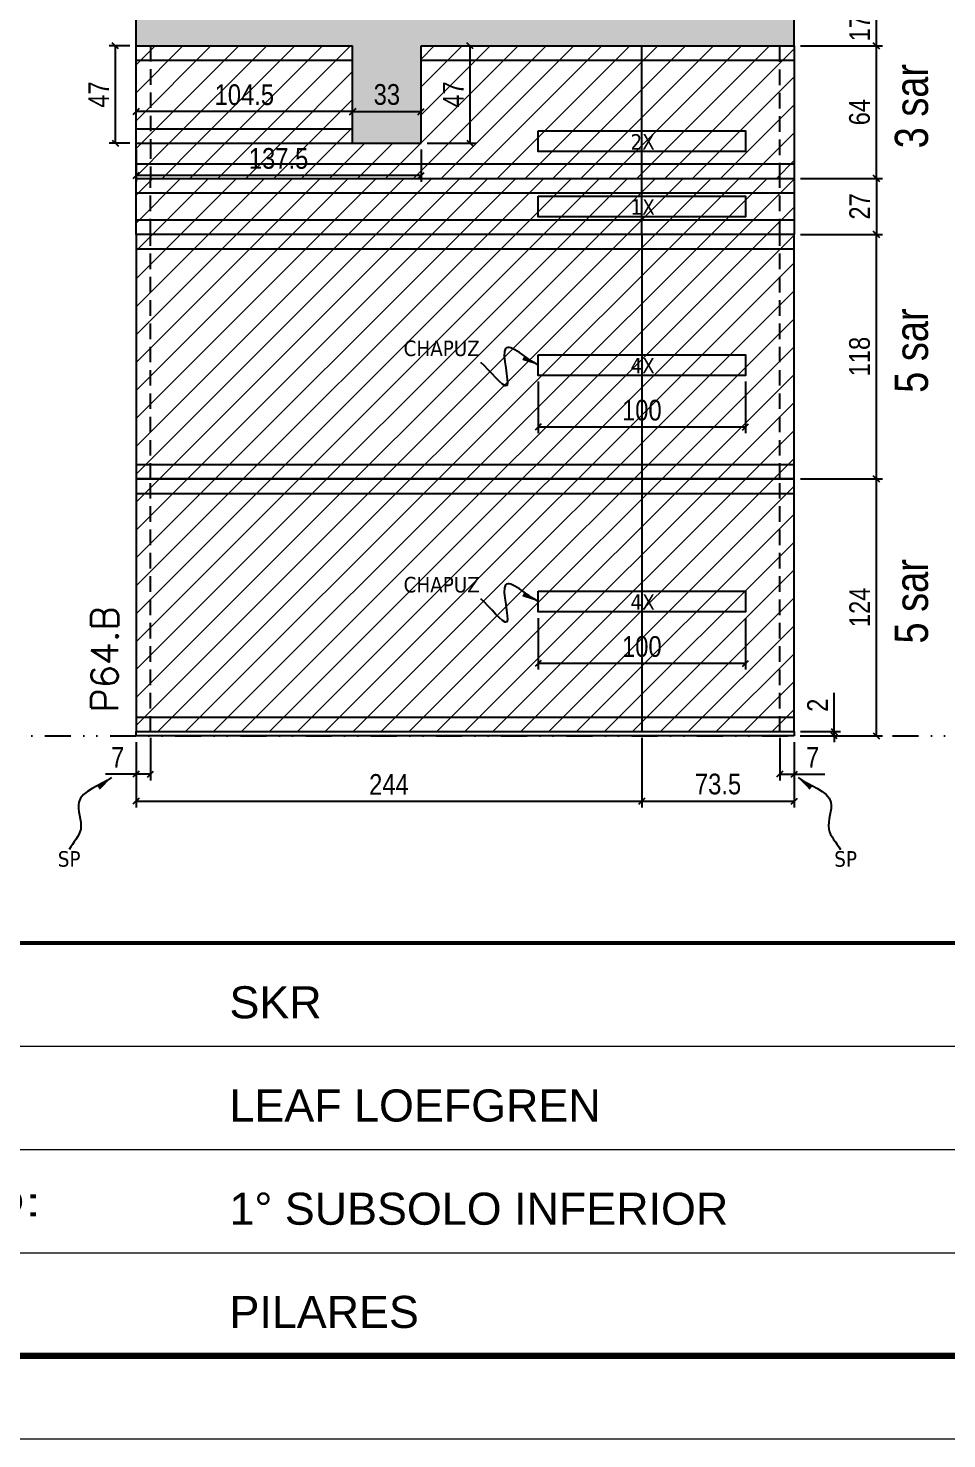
# Model space of a CAD drawing. Extents: x 14400 to 27878, y -21631 to 6985.
# Drawn here: x 16614 to 17057, y -957 to -276 of the extents above; entities that cross this region are included whole.
import ezdxf

# ---------------------------------------------------------------- set-up
doc = ezdxf.new("R2010")
doc.units = 0
for name, pattern in [('CONTINUO', [0]), ('DASHED', [0.75, 0.5, -0.25]), ('DIVIDE2', [0.625, 0.25, -0.125, 0, -0.125, 0, -0.125]), ('HIDDEN', [0.375, 0.25, -0.125])]:
    doc.linetypes.add(name, pattern=pattern)
for name, color, linetype in [('COTA', 241, 'Continuous'), ('NOMENCLATURA', 7, 'Continuous'), ('Nível', 160, 'Continuous'), ('Painéis', 200, 'Continuous'), ('Romaneio', 10, 'Continuous'), ('SARR_2.2x10', 60, 'Continuous'), ('SARR_2.2x7', 40, 'Continuous'), ('Sarrafo de Pressão', 42, 'HIDDEN'), ('texto', 7, 'Continuous')]:
    doc.layers.add(name, color=color, linetype=linetype)
for name, color, linetype, lineweight in [('Folhas', 255, 'Continuous', 9), ('Hachura', 251, 'Continuous', 9), ('SARRAFO DE PRESSAO', 251, 'DASHED', 9), ('Texto Seção', 7, 'Continuous', 15)]:
    doc.layers.add(name, color=color, linetype=linetype, lineweight=lineweight)
doc.styles.add('ARIAL', font='arial.ttf')
doc.styles.add('ARIAL_NARROW', font='ARIALN.TTF', dxfattribs={"height": 0.2})
doc.styles.add('COTA TECNICA', font='techl___.ttf', dxfattribs={"height": 10})
doc.styles.add('COTA TECNICA-50', font='techl___.ttf', dxfattribs={"height": 10})
doc.styles.add('REGUA-120', font='ROMANS.shx', dxfattribs={"height": 15})
doc.styles.get("Standard").update_dxf_attribs({"font": 'arial.ttf'})
doc.styles.add('Tecnologia', font='')
doc.styles.get('Tecnologia').set_extended_font_data('Forgotten Futurist')
doc.dimstyles.new('COTA PAINEL-50', dxfattribs={"dimtxt": 10, "dimasz": 3, "dimexe": 3, "dimexo": 3, "dimgap": 3, "dimtad": 1, "dimdec": 1, "dimzin": 12, "dimdsep": 46, "dimtxsty": 'COTA TECNICA-50', "dimblk1": 'OBLIQUE', "dimblk2": 'OBLIQUE', "dimsah": 1, "dimcen": 0.9, "dimclrd": 4, "dimclre": 4, "dimclrt": 240, "dimadec": 1, "dimazin": 3, "dimtfac": 1, "dimtdec": 1, "dimtmove": 0, "dimatfit": 3, "dimfxl": 1, "dimtolj": 1, "dimtzin": 12, "dimarcsym": 0})
doc.dimstyles.new('PAINEL', dxfattribs={"dimtxt": 10, "dimasz": 3, "dimexe": 3, "dimexo": 3, "dimgap": 3, "dimtad": 1, "dimdec": 1, "dimzin": 12, "dimdsep": 46, "dimtxsty": 'COTA TECNICA', "dimblk1": 'OBLIQUE', "dimblk2": 'OBLIQUE', "dimsah": 1, "dimcen": 0.9, "dimclrd": 4, "dimclre": 4, "dimclrt": 240, "dimadec": 1, "dimazin": 3, "dimtfac": 1, "dimtdec": 1, "dimtmove": 0, "dimatfit": 3, "dimfxl": 1, "dimtolj": 1, "dimtzin": 12, "dimarcsym": 0})
doc.dimstyles.get("Standard").update_dxf_attribs({"dimtxt": 0.18, "dimasz": 0.18, "dimexe": 0.18, "dimexo": 0.0625, "dimgap": 0.09, "dimtad": 0, "dimtih": 1, "dimtoh": 1, "dimdec": 4, "dimzin": 0, "dimdsep": 46, "dimtxsty": 'Standard', "dimcen": 0.09, "dimadec": 0, "dimazin": 0, "dimtfac": 1, "dimtdec": 4, "dimtofl": 0, "dimtmove": 0, "dimatfit": 3, "dimfxl": 1, "dimtolj": 1, "dimtzin": 0, "dimarcsym": 0})

# ---------------------------------------------------------------- blocks, each defined once
blk = doc.blocks.new('9999999999')
at = {"color": 30, "linetype": 'CONTINUO'}
for p, q in [((98564.56, 34379.64), (99583.98, 34379.64)), ((98564.56, 34329.83), (99487.98, 34329.83)), ((98564.56, 34280.02), (99487.98, 34280.02))]:
    blk.add_line(p, q, dxfattribs=at)
at = {"color": 30, "linetype": 'CONTINUO', "const_width": 2}
blk.add_lwpolyline([(99583.98, 34230.21), (99583.98, 34414.45, 0.414214), (99568.98, 34429.45), (98228.98, 34429.45, 0.414214), (98213.98, 34414.45), (98213.98, 34245.21, 0.414214), (98228.98, 34230.21), (99583.98, 34230.21)], format="xyb", dxfattribs=at)
at = {"layer": 'Folhas'}
blk.add_lwpolyline([(98138.98, 34190.21), (99623.98, 34190.21), (99623.98, 35240.21), (98138.98, 35240.21)], close=True, dxfattribs=at)
at = {"layer": 'Folhas', "color": 30, "const_width": 3}
blk.add_lwpolyline([(98213.98, 34230.21), (99583.98, 34230.21), (99583.98, 35200.21), (98213.98, 35200.21)], close=True, dxfattribs=at)
at = {"color": 7, "linetype": 'Continuous', "ltscale": 5, "style": 'ARIAL'}
for s, height, p in [('SKR', 15.483, (98837.68, 34393.13)), ('LEAF LOEFGREN', 15.4829, (98837.68, 34343.32)), ('1° SUBSOLO INFERIOR', 15.4829, (98837.68, 34293.51)), ('PILARES', 15.483, (98837.68, 34243.7))]:
    blk.add_text(s, height=height, dxfattribs=at).set_placement(p)
at = {"layer": 'Folhas', "color": 7, "style": 'Tecnologia', "width": 1.5}
blk.add_text('PAVIMENTO:', height=14, dxfattribs=at).set_placement((98573.65, 34297.5))
blk = doc.blocks.new('_Oblique')
at = {"color": 0, "linetype": 'ByBlock', "lineweight": -2}
blk.add_line((-0.5, -0.5), (0.5, 0.5), dxfattribs=at)
blk = doc.blocks.new('*D2357')
at = {"layer": 'COTA', "color": 4, "lineweight": -2, "transparency": 16777216}
for p, q in [((16672.58, -618.44), (16672.58, -638.95)), ((16665.58, -620.44), (16665.58, -638.95)), ((16665.58, -635.95), (16650.85, -635.95)), ((16672.58, -635.95), (16665.58, -635.95))]:
    blk.add_line(p, q, dxfattribs=at)
at = {"layer": 'Defpoints', "color": 0, "transparency": 16777216}
for p in [(16665.58, -617.44), (16672.58, -615.44), (16665.58, -635.95)]:
    blk.add_point(p, dxfattribs=at)
at = {"layer": 'COTA', "color": 4, "lineweight": -2, "transparency": 16777216, "xscale": 3, "yscale": 3, "zscale": 3, "rotation": 180}
blk.add_blockref('_Oblique', (16665.58, -635.95), dxfattribs=at)
at = {"layer": 'COTA', "color": 4, "lineweight": -2, "transparency": 16777216, "xscale": 3, "yscale": 3, "zscale": 3}
blk.add_blockref('_Oblique', (16672.58, -635.95), dxfattribs=at)
at = {"layer": 'COTA', "color": 240, "transparency": 16777216, "insert": (16656.72, -627.88), "char_height": 10, "attachment_point": 5, "style": 'COTA TECNICA-50'}
blk.add_mtext('\\A1;7', dxfattribs=at)
blk = doc.blocks.new('*D2358')
at = {"layer": 'COTA', "color": 4, "lineweight": -2, "transparency": 16777216}
for p, q in [((16976.08, -618.44), (16976.08, -638.95)), ((16983.08, -620.44), (16983.08, -638.95)), ((16976.08, -635.95), (16983.08, -635.95)), ((16983.08, -635.95), (16997.81, -635.95))]:
    blk.add_line(p, q, dxfattribs=at)
at = {"layer": 'Defpoints', "color": 0, "transparency": 16777216}
for p in [(16976.08, -615.44), (16983.08, -617.44), (16983.08, -635.95)]:
    blk.add_point(p, dxfattribs=at)
at = {"layer": 'COTA', "color": 4, "lineweight": -2, "transparency": 16777216, "xscale": 3, "yscale": 3, "zscale": 3, "rotation": 180}
blk.add_blockref('_Oblique', (16976.08, -635.95), dxfattribs=at)
at = {"layer": 'COTA', "color": 4, "lineweight": -2, "transparency": 16777216, "xscale": 3, "yscale": 3, "zscale": 3}
blk.add_blockref('_Oblique', (16983.08, -635.95), dxfattribs=at)
at = {"layer": 'COTA', "color": 240, "transparency": 16777216, "insert": (16991.95, -627.88), "char_height": 10, "attachment_point": 5, "style": 'COTA TECNICA-50'}
blk.add_mtext('\\A1;7', dxfattribs=at)
blk = doc.blocks.new('*D2359')
at = {"layer": 'Defpoints', "color": 0, "linetype": 'ByBlock', "transparency": 16777216}
for p in [(16983.08, -493.44), (17022.72, -493.44), (16983.08, -617.44)]:
    blk.add_point(p, dxfattribs=at)
at = {"layer": 'Romaneio', "color": 4, "linetype": 'ByBlock', "lineweight": -2, "transparency": 16777216}
for p, q in [((16986.08, -493.44), (17025.72, -493.44)), ((17022.72, -617.44), (17022.72, -493.44)), ((16986.08, -617.44), (17025.72, -617.44))]:
    blk.add_line(p, q, dxfattribs=at)
at = {"layer": 'Romaneio', "color": 4, "linetype": 'ByBlock', "lineweight": -2, "transparency": 16777216, "xscale": 3, "yscale": 3, "zscale": 3}
for p, rotation in [((17022.72, -493.44), 90), ((17022.72, -617.44), 270)]:
    blk.add_blockref('_Oblique', p, dxfattribs=dict(at, rotation=rotation))
at = {"layer": 'Romaneio', "color": 240, "linetype": 'ByBlock', "transparency": 16777216, "insert": (17014.65, -555.44), "char_height": 10, "attachment_point": 5, "rotation": 90, "style": 'COTA TECNICA'}
blk.add_mtext('\\A1;124', dxfattribs=at)
blk = doc.blocks.new('*D2360')
at = {"layer": 'Defpoints', "color": 0, "linetype": 'ByBlock', "transparency": 16777216}
for p in [(16983.08, -493.44), (17022.72, -493.44), (16983.08, -617.44)]:
    blk.add_point(p, dxfattribs=at)
at = {"layer": 'Romaneio', "color": 4, "linetype": 'ByBlock', "lineweight": -2, "transparency": 16777216}
for p, q in [((16986.08, -493.44), (17025.72, -493.44)), ((17022.72, -617.44), (17022.72, -493.44)), ((16986.08, -617.44), (17025.72, -617.44))]:
    blk.add_line(p, q, dxfattribs=at)
at = {"layer": 'Romaneio', "color": 4, "linetype": 'ByBlock', "lineweight": -2, "transparency": 16777216, "xscale": 3, "yscale": 3, "zscale": 3}
for p, rotation in [((17022.72, -493.44), 90), ((17022.72, -617.44), 270)]:
    blk.add_blockref('_Oblique', p, dxfattribs=dict(at, rotation=rotation))
at = {"layer": 'Romaneio', "color": 240, "linetype": 'ByBlock', "transparency": 16777216, "insert": (17014.65, -555.44), "char_height": 10, "attachment_point": 5, "rotation": 90, "style": 'COTA TECNICA'}
blk.add_mtext('\\A1;124', dxfattribs=at)
blk = doc.blocks.new('*D2361')
at = {"layer": 'COTA', "color": 4, "lineweight": -2, "transparency": 16777216}
for p, q in [((16986.08, -375.44), (17025.72, -375.44)), ((17022.72, -493.44), (17022.72, -375.44)), ((16986.08, -493.44), (17025.72, -493.44))]:
    blk.add_line(p, q, dxfattribs=at)
at = {"layer": 'Defpoints', "color": 0, "transparency": 16777216}
for p in [(16983.08, -375.44), (17022.72, -375.44), (16983.08, -493.44)]:
    blk.add_point(p, dxfattribs=at)
at = {"layer": 'COTA', "color": 4, "lineweight": -2, "transparency": 16777216, "xscale": 3, "yscale": 3, "zscale": 3}
for p, rotation in [((17022.72, -375.44), 90), ((17022.72, -493.44), 270)]:
    blk.add_blockref('_Oblique', p, dxfattribs=dict(at, rotation=rotation))
at = {"layer": 'COTA', "color": 240, "transparency": 16777216, "insert": (17014.63, -434.44), "char_height": 10, "attachment_point": 5, "rotation": 90, "style": 'COTA TECNICA-50'}
blk.add_mtext('\\A1;118', dxfattribs=at)
blk = doc.blocks.new('*D2362')
at = {"layer": 'COTA', "color": 4, "lineweight": -2, "transparency": 16777216}
for p, q in [((17002.34, -615.44), (17002.34, -596.64)), ((16986.08, -615.44), (17005.34, -615.44)), ((16986.08, -617.44), (17005.34, -617.44)), ((17002.34, -617.44), (17002.34, -615.44)), ((17002.34, -617.44), (17002.34, -620.44))]:
    blk.add_line(p, q, dxfattribs=at)
at = {"layer": 'Defpoints', "color": 0, "transparency": 16777216}
for p in [(16983.08, -615.44), (16983.08, -617.44), (17002.34, -617.44)]:
    blk.add_point(p, dxfattribs=at)
at = {"layer": 'COTA', "color": 4, "lineweight": -2, "transparency": 16777216, "xscale": 3, "yscale": 3, "zscale": 3}
for p, rotation in [((17002.34, -615.44), 270), ((17002.34, -617.44), 90)]:
    blk.add_blockref('_Oblique', p, dxfattribs=dict(at, rotation=rotation))
at = {"layer": 'COTA', "color": 240, "transparency": 16777216, "insert": (16994.34, -602.69), "char_height": 10, "attachment_point": 5, "rotation": 90, "style": 'COTA TECNICA-50'}
blk.add_mtext('\\A1;2', dxfattribs=at)
blk = doc.blocks.new('*D2381')
at = {"layer": 'COTA', "color": 4, "lineweight": -2, "transparency": 16777216}
for p, q in [((16909.58, -618.44), (16909.58, -652)), ((16665.58, -620.44), (16665.58, -652)), ((16665.58, -649), (16909.58, -649))]:
    blk.add_line(p, q, dxfattribs=at)
at = {"layer": 'Defpoints', "color": 0, "transparency": 16777216}
for p in [(16665.58, -617.44), (16909.58, -615.44), (16909.58, -649)]:
    blk.add_point(p, dxfattribs=at)
at = {"layer": 'COTA', "color": 4, "lineweight": -2, "transparency": 16777216, "xscale": 3, "yscale": 3, "zscale": 3, "rotation": 180}
blk.add_blockref('_Oblique', (16665.58, -649), dxfattribs=at)
at = {"layer": 'COTA', "color": 4, "lineweight": -2, "transparency": 16777216, "xscale": 3, "yscale": 3, "zscale": 3}
blk.add_blockref('_Oblique', (16909.58, -649), dxfattribs=at)
at = {"layer": 'COTA', "color": 240, "transparency": 16777216, "insert": (16787.58, -640.92), "char_height": 10, "attachment_point": 5, "style": 'COTA TECNICA-50'}
blk.add_mtext('\\A1;244', dxfattribs=at)
blk = doc.blocks.new('*D2382')
at = {"layer": 'COTA', "color": 4, "lineweight": -2, "transparency": 16777216}
for p, q in [((16909.58, -618.44), (16909.58, -652)), ((16983.08, -620.44), (16983.08, -652)), ((16909.58, -649), (16983.08, -649))]:
    blk.add_line(p, q, dxfattribs=at)
at = {"layer": 'Defpoints', "color": 0, "transparency": 16777216}
for p in [(16909.58, -615.44), (16983.08, -617.44), (16983.08, -649)]:
    blk.add_point(p, dxfattribs=at)
at = {"layer": 'COTA', "color": 4, "lineweight": -2, "transparency": 16777216, "xscale": 3, "yscale": 3, "zscale": 3, "rotation": 180}
blk.add_blockref('_Oblique', (16909.58, -649), dxfattribs=at)
at = {"layer": 'COTA', "color": 4, "lineweight": -2, "transparency": 16777216, "xscale": 3, "yscale": 3, "zscale": 3}
blk.add_blockref('_Oblique', (16983.08, -649), dxfattribs=at)
at = {"layer": 'COTA', "color": 240, "transparency": 16777216, "insert": (16946.33, -640.78), "char_height": 10, "attachment_point": 5, "style": 'COTA TECNICA-50'}
blk.add_mtext('\\A1;73.5', dxfattribs=at)
blk = doc.blocks.new('*D2383')
at = {"layer": 'COTA', "color": 4, "linetype": 'ByBlock', "lineweight": -2, "transparency": 16777216}
for p, q in [((16859.58, -560.6), (16859.58, -585.52)), ((16959.58, -560.6), (16959.58, -585.52)), ((16959.58, -582.52), (16859.58, -582.52))]:
    blk.add_line(p, q, dxfattribs=at)
at = {"layer": 'Defpoints', "color": 0, "linetype": 'ByBlock', "transparency": 16777216}
for p in [(16859.58, -557.6), (16959.58, -557.6), (16859.58, -582.52)]:
    blk.add_point(p, dxfattribs=at)
at = {"layer": 'COTA', "color": 4, "linetype": 'ByBlock', "lineweight": -2, "transparency": 16777216, "xscale": 3, "yscale": 3, "zscale": 3, "rotation": 180}
blk.add_blockref('_Oblique', (16859.58, -582.52), dxfattribs=at)
at = {"layer": 'COTA', "color": 4, "linetype": 'ByBlock', "lineweight": -2, "transparency": 16777216, "xscale": 3, "yscale": 3, "zscale": 3}
blk.add_blockref('_Oblique', (16959.58, -582.52), dxfattribs=at)
at = {"layer": 'COTA', "color": 240, "linetype": 'ByBlock', "transparency": 16777216, "insert": (16909.58, -574.42), "char_height": 10, "attachment_point": 5, "style": 'COTA TECNICA'}
blk.add_mtext('\\A1;100', dxfattribs=at)
blk = doc.blocks.new('*D2384')
at = {"layer": 'COTA', "color": 4, "linetype": 'ByBlock', "lineweight": -2, "transparency": 16777216}
for p, q in [((16859.58, -446.52), (16859.58, -471.44)), ((16959.58, -446.52), (16959.58, -471.44)), ((16959.58, -468.44), (16859.58, -468.44))]:
    blk.add_line(p, q, dxfattribs=at)
at = {"layer": 'Defpoints', "color": 0, "linetype": 'ByBlock', "transparency": 16777216}
for p in [(16859.58, -443.52), (16959.58, -443.52), (16859.58, -468.44)]:
    blk.add_point(p, dxfattribs=at)
at = {"layer": 'COTA', "color": 4, "linetype": 'ByBlock', "lineweight": -2, "transparency": 16777216, "xscale": 3, "yscale": 3, "zscale": 3, "rotation": 180}
blk.add_blockref('_Oblique', (16859.58, -468.44), dxfattribs=at)
at = {"layer": 'COTA', "color": 4, "linetype": 'ByBlock', "lineweight": -2, "transparency": 16777216, "xscale": 3, "yscale": 3, "zscale": 3}
blk.add_blockref('_Oblique', (16959.58, -468.44), dxfattribs=at)
at = {"layer": 'COTA', "color": 240, "linetype": 'ByBlock', "transparency": 16777216, "insert": (16909.58, -460.34), "char_height": 10, "attachment_point": 5, "style": 'COTA TECNICA'}
blk.add_mtext('\\A1;100', dxfattribs=at)
blk = doc.blocks.new('*D2385')
at = {"layer": 'COTA', "color": 4, "lineweight": -2, "transparency": 16777216}
for p, q in [((16986.08, -348.44), (17025.72, -348.44)), ((17022.72, -348.44), (17022.72, -375.44)), ((16986.08, -375.44), (17025.72, -375.44))]:
    blk.add_line(p, q, dxfattribs=at)
at = {"layer": 'Defpoints', "color": 0, "transparency": 16777216}
for p in [(16983.08, -348.44), (16983.08, -375.44), (17022.72, -375.44)]:
    blk.add_point(p, dxfattribs=at)
at = {"layer": 'COTA', "color": 4, "lineweight": -2, "transparency": 16777216, "xscale": 3, "yscale": 3, "zscale": 3}
for p, rotation in [((17022.72, -348.44), 90), ((17022.72, -375.44), 270)]:
    blk.add_blockref('_Oblique', p, dxfattribs=dict(at, rotation=rotation))
at = {"layer": 'COTA', "color": 240, "transparency": 16777216, "insert": (17014.65, -361.94), "char_height": 10, "attachment_point": 5, "rotation": 90, "style": 'COTA TECNICA'}
blk.add_mtext('\\A1;27', dxfattribs=at)
blk = doc.blocks.new('*D2396')
at = {"layer": 'COTA', "color": 4, "lineweight": -2, "transparency": 16777216}
for p, q in [((16986.08, -284.44), (17025.72, -284.44)), ((17022.72, -348.44), (17022.72, -284.44)), ((16986.08, -348.44), (17025.72, -348.44))]:
    blk.add_line(p, q, dxfattribs=at)
at = {"layer": 'Defpoints', "color": 0, "transparency": 16777216}
for p in [(16983.08, -284.44), (17022.72, -284.44), (16983.08, -348.44)]:
    blk.add_point(p, dxfattribs=at)
at = {"layer": 'COTA', "color": 4, "lineweight": -2, "transparency": 16777216, "xscale": 3, "yscale": 3, "zscale": 3}
for p, rotation in [((17022.72, -284.44), 90), ((17022.72, -348.44), 270)]:
    blk.add_blockref('_Oblique', p, dxfattribs=dict(at, rotation=rotation))
at = {"layer": 'COTA', "color": 240, "transparency": 16777216, "insert": (17014.62, -316.44), "char_height": 10, "attachment_point": 5, "rotation": 90, "style": 'COTA TECNICA'}
blk.add_mtext('\\A1;64', dxfattribs=at)
blk = doc.blocks.new('*D2397')
at = {"layer": 'COTA', "color": 4, "lineweight": -2, "transparency": 16777216}
for p, q in [((16975.08, -267.44), (17025.72, -267.44)), ((17022.72, -284.44), (17022.72, -267.44)), ((16986.08, -284.44), (17025.72, -284.44))]:
    blk.add_line(p, q, dxfattribs=at)
at = {"layer": 'Defpoints', "color": 0, "transparency": 16777216}
for p in [(16972.08, -267.44), (17022.72, -267.44), (16983.08, -284.44)]:
    blk.add_point(p, dxfattribs=at)
at = {"layer": 'COTA', "color": 4, "lineweight": -2, "transparency": 16777216, "xscale": 3, "yscale": 3, "zscale": 3}
for p, rotation in [((17022.72, -267.44), 90), ((17022.72, -284.44), 270)]:
    blk.add_blockref('_Oblique', p, dxfattribs=dict(at, rotation=rotation))
at = {"layer": 'COTA', "color": 240, "transparency": 16777216, "insert": (17014.65, -275.94), "char_height": 10, "attachment_point": 5, "rotation": 90, "style": 'COTA TECNICA'}
blk.add_mtext('\\A1;17', dxfattribs=at)
blk = doc.blocks.new('*D2399')
at = {"layer": 'COTA', "color": 4, "lineweight": -2, "transparency": 16777216}
for p, q in [((16662.58, -284.44), (16652.66, -284.44)), ((16655.66, -331.44), (16655.66, -284.44)), ((16662.58, -331.44), (16652.66, -331.44))]:
    blk.add_line(p, q, dxfattribs=at)
at = {"layer": 'Defpoints', "color": 0, "transparency": 16777216}
for p in [(16655.66, -284.44), (16665.58, -284.44), (16665.58, -331.44)]:
    blk.add_point(p, dxfattribs=at)
at = {"layer": 'COTA', "color": 4, "lineweight": -2, "transparency": 16777216, "xscale": 3, "yscale": 3, "zscale": 3}
for p, rotation in [((16655.66, -284.44), 90), ((16655.66, -331.44), 270)]:
    blk.add_blockref('_Oblique', p, dxfattribs=dict(at, rotation=rotation))
at = {"layer": 'COTA', "color": 240, "transparency": 16777216, "insert": (16647.59, -307.94), "char_height": 10, "attachment_point": 5, "rotation": 90, "style": 'COTA TECNICA'}
blk.add_mtext('\\A1;47', dxfattribs=at)
blk = doc.blocks.new('*D2400')
at = {"layer": 'COTA', "color": 4, "lineweight": -2, "transparency": 16777216}
for p, q in [((16665.58, -321.44), (16665.58, -313.2)), ((16770.08, -316.2), (16665.58, -316.2)), ((16770.08, -321.44), (16770.08, -313.2))]:
    blk.add_line(p, q, dxfattribs=at)
at = {"layer": 'Defpoints', "color": 0, "transparency": 16777216}
for p in [(16665.58, -316.2), (16665.58, -324.44), (16770.08, -324.44)]:
    blk.add_point(p, dxfattribs=at)
at = {"layer": 'COTA', "color": 4, "lineweight": -2, "transparency": 16777216, "xscale": 3, "yscale": 3, "zscale": 3, "rotation": 180}
blk.add_blockref('_Oblique', (16665.58, -316.2), dxfattribs=at)
at = {"layer": 'COTA', "color": 4, "lineweight": -2, "transparency": 16777216, "xscale": 3, "yscale": 3, "zscale": 3}
blk.add_blockref('_Oblique', (16770.08, -316.2), dxfattribs=at)
at = {"layer": 'COTA', "color": 240, "transparency": 16777216, "insert": (16717.83, -308.09), "char_height": 10, "attachment_point": 5, "style": 'COTA TECNICA'}
blk.add_mtext('\\A1;104.5', dxfattribs=at)
blk = doc.blocks.new('*D2401')
at = {"layer": 'COTA', "color": 4, "lineweight": -2, "transparency": 16777216}
for p, q in [((16770.08, -328.44), (16770.08, -313.2)), ((16770.08, -316.2), (16803.08, -316.2)), ((16803.08, -328.44), (16803.08, -313.2))]:
    blk.add_line(p, q, dxfattribs=at)
at = {"layer": 'Defpoints', "color": 0, "transparency": 16777216}
for p in [(16803.08, -316.2), (16770.08, -331.44), (16803.08, -331.44)]:
    blk.add_point(p, dxfattribs=at)
at = {"layer": 'COTA', "color": 4, "lineweight": -2, "transparency": 16777216, "xscale": 3, "yscale": 3, "zscale": 3, "rotation": 180}
blk.add_blockref('_Oblique', (16770.08, -316.2), dxfattribs=at)
at = {"layer": 'COTA', "color": 4, "lineweight": -2, "transparency": 16777216, "xscale": 3, "yscale": 3, "zscale": 3}
blk.add_blockref('_Oblique', (16803.08, -316.2), dxfattribs=at)
at = {"layer": 'COTA', "color": 240, "transparency": 16777216, "insert": (16786.58, -307.98), "char_height": 10, "attachment_point": 5, "style": 'COTA TECNICA'}
blk.add_mtext('\\A1;33', dxfattribs=at)
blk = doc.blocks.new('*D2402')
at = {"layer": 'COTA', "color": 4, "lineweight": -2, "transparency": 16777216}
for p, q in [((16806.08, -284.44), (16829.67, -284.44)), ((16826.67, -284.44), (16826.67, -331.44)), ((16806.08, -331.44), (16829.67, -331.44))]:
    blk.add_line(p, q, dxfattribs=at)
at = {"layer": 'Defpoints', "color": 0, "transparency": 16777216}
for p in [(16803.08, -284.44), (16803.08, -331.44), (16826.67, -331.44)]:
    blk.add_point(p, dxfattribs=at)
at = {"layer": 'COTA', "color": 4, "lineweight": -2, "transparency": 16777216, "xscale": 3, "yscale": 3, "zscale": 3}
for p, rotation in [((16826.67, -284.44), 90), ((16826.67, -331.44), 270)]:
    blk.add_blockref('_Oblique', p, dxfattribs=dict(at, rotation=rotation))
at = {"layer": 'COTA', "color": 240, "transparency": 16777216, "insert": (16818.6, -307.94), "char_height": 10, "attachment_point": 5, "rotation": 90, "style": 'COTA TECNICA'}
blk.add_mtext('\\A1;47', dxfattribs=at)
blk = doc.blocks.new('*D2376')
at = {"layer": 'COTA', "color": 4, "lineweight": -2, "transparency": 16777216}
for p, q in [((16665.58, -334.44), (16665.58, -350.07)), ((16803.08, -334.44), (16803.08, -350.07)), ((16803.08, -347.07), (16665.58, -347.07))]:
    blk.add_line(p, q, dxfattribs=at)
at = {"layer": 'Defpoints', "color": 0, "transparency": 16777216}
for p in [(16665.58, -331.44), (16803.08, -331.44), (16665.58, -347.07)]:
    blk.add_point(p, dxfattribs=at)
at = {"layer": 'COTA', "color": 4, "lineweight": -2, "transparency": 16777216, "xscale": 3, "yscale": 3, "zscale": 3, "rotation": 180}
blk.add_blockref('_Oblique', (16665.58, -347.07), dxfattribs=at)
at = {"layer": 'COTA', "color": 4, "lineweight": -2, "transparency": 16777216, "xscale": 3, "yscale": 3, "zscale": 3}
blk.add_blockref('_Oblique', (16803.08, -347.07), dxfattribs=at)
at = {"layer": 'COTA', "color": 240, "transparency": 16777216, "insert": (16734.33, -338.85), "char_height": 10, "attachment_point": 5, "style": 'COTA TECNICA'}
blk.add_mtext('\\A1;137.5', dxfattribs=at)

msp = doc.modelspace()

# ---------------------------------------------------------------- hatches: boundary and pattern name
at = {"layer": 'COTA'}
h = msp.add_hatch(dxfattribs=at)
h.set_pattern_fill('AR-CONC', color=256, scale=0.03)
h.paths.add_polyline_path([(16770.08, -331.44), (16803.08, -331.44), (16803.08, -284.44), (16983.08, -284.44), (16983.08, -222.44), (16972.08, -222.44), (16972.08, -267.44), (16665.58, -267.44), (16665.58, -284.44), (16770.08, -284.44)])
at = {"layer": 'Hachura'}
h = msp.add_hatch(dxfattribs=at)
h.set_pattern_fill('ANSI31', color=256, scale=3)
h.paths.add_polyline_path([(16909.58, -284.44), (16803.08, -284.44), (16803.08, -331.44), (16665.58, -331.44), (16665.58, -348.44), (16909.58, -348.44)])
h = msp.add_hatch(dxfattribs=at)
h.set_pattern_fill('ANSI31', color=256, scale=3)
h.paths.add_polyline_path([(16770.08, -284.44), (16665.58, -284.44), (16665.58, -331.44), (16770.08, -331.44)], flags=17)
h = msp.add_hatch(dxfattribs=at)
h.set_pattern_fill('ANSI31', color=256, scale=3)
h.paths.add_polyline_path([(16983.08, -284.44), (16909.58, -284.44), (16909.58, -348.44), (16983.08, -348.44)])
at = {"layer": 'Hachura', "linetype": 'ByBlock'}
h = msp.add_hatch(dxfattribs=at)
h.set_pattern_fill('ANSI31', color=256, scale=3)
h.set_pattern_definition([(45, (1598.5, 0), (-6.735192, 6.735192), [])])
h.paths.add_polyline_path([(16665.58, -493.44), (16665.58, -615.44), (16909.58, -615.44), (16909.58, -493.44)])
h.paths.add_polyline_path([(16909.58, -615.44), (16983.08, -615.44), (16983.08, -493.44), (16909.58, -493.44)])
h.paths.add_polyline_path([(16909.58, -493.44), (16983.08, -493.44), (16983.08, -375.44), (16909.58, -375.44)])
h.paths.add_polyline_path([(16909.58, -375.44), (16665.58, -375.44), (16665.58, -493.44), (16909.58, -493.44)])
h.paths.add_polyline_path([(16665.58, -348.44), (16665.58, -375.44), (16909.58, -375.44), (16909.58, -348.44)])
h.paths.add_polyline_path([(16909.58, -348.44), (16909.58, -375.44), (16983.08, -375.44), (16983.08, -348.44)])

# ---------------------------------------------------------------- linework, layer by layer
at = {"layer": 'COTA'}
for p, q in [((16983.08, -284.44), (16983.08, -222.44)), ((16665.58, -284.44), (16665.58, -267.44))]:
    msp.add_line(p, q, dxfattribs=at)
at = {"layer": 'Nível', "color": 4, "linetype": 'DIVIDE2', "ltscale": 50}
msp.add_line((16086.97, -617.44), (17496.97, -617.44), dxfattribs=at)
at = {"layer": 'Painéis'}
for p, q in [((16665.58, -348.44), (16665.58, -284.44)), ((16665.58, -284.44), (16770.08, -284.44)), ((16770.08, -331.44), (16770.08, -284.44)), ((16803.08, -284.44), (16983.08, -284.44)), ((16803.08, -331.44), (16803.08, -284.44)), ((16909.58, -375.44), (16909.58, -284.44)), ((16983.08, -284.44), (16983.08, -348.44)), ((16665.58, -331.44), (16803.08, -331.44)), ((16909.58, -375.44), (16909.58, -615.44))]:
    msp.add_line(p, q, dxfattribs=at)
for points in [[(16665.58, -348.44), (16983.08, -348.44), (16983.08, -375.44), (16665.58, -375.44)], [(16983.08, -375.44), (16665.58, -375.44), (16665.58, -493.44), (16983.08, -493.44)], [(16983.08, -493.44), (16665.58, -493.44), (16665.58, -615.44), (16983.08, -615.44)], [(16983.08, -617.44), (16665.58, -617.44), (16665.58, -615.44), (16983.08, -615.44)]]:
    msp.add_lwpolyline(points, close=True, dxfattribs=at)
at = {"layer": 'SARR_2.2x10'}
for points in [[(16859.58, -325.52), (16959.58, -325.52), (16959.58, -335.52), (16859.58, -335.52)], [(16859.58, -356.94), (16959.58, -356.94), (16959.58, -366.94), (16859.58, -366.94)], [(16859.58, -433.52), (16959.58, -433.52), (16959.58, -443.52), (16859.58, -443.52)], [(16859.58, -547.6), (16959.58, -547.6), (16959.58, -557.6), (16859.58, -557.6)]]:
    msp.add_lwpolyline(points, close=True, dxfattribs=at)
at = {"layer": 'SARR_2.2x7'}
for p, q in [((16665.58, -291.44), (16770.08, -291.44)), ((16803.08, -291.44), (16909.58, -291.44)), ((16909.58, -291.44), (16983.08, -291.44)), ((16665.58, -324.44), (16770.08, -324.44)), ((16665.58, -341.44), (16909.58, -341.44)), ((16909.58, -341.44), (16983.08, -341.44)), ((16665.58, -355.44), (16909.58, -355.44)), ((16909.58, -355.44), (16983.08, -355.44)), ((16665.58, -368.44), (16909.58, -368.44)), ((16909.58, -368.44), (16983.08, -368.44)), ((16665.58, -382.44), (16909.58, -382.44)), ((16909.58, -382.44), (16983.08, -382.44)), ((16665.58, -486.44), (16909.58, -486.44)), ((16909.58, -486.44), (16983.08, -486.44)), ((16665.58, -500.44), (16909.58, -500.44)), ((16909.58, -500.44), (16983.08, -500.44)), ((16665.58, -608.44), (16909.58, -608.44)), ((16909.58, -608.44), (16983.08, -608.44))]:
    msp.add_line(p, q, dxfattribs=at)
at = {"layer": 'Sarrafo de Pressão', "ltscale": 30}
for p, q in [((16672.58, -284.44), (16672.58, -331.44)), ((16976.08, -348.44), (16976.08, -284.44)), ((16672.58, -331.44), (16672.58, -348.44)), ((16672.58, -375.44), (16672.58, -348.44)), ((16976.08, -375.44), (16976.08, -348.44)), ((16672.58, -493.44), (16672.58, -375.44)), ((16976.08, -493.44), (16976.08, -375.44)), ((16672.58, -615.44), (16672.58, -493.44)), ((16976.08, -615.44), (16976.08, -493.44))]:
    msp.add_line(p, q, dxfattribs=at)

# ---------------------------------------------------------------- block references
at = {"layer": 'SARRAFO DE PRESSAO', "color": 6, "linetype": 'ByBlock'}
msp.add_blockref('9999999999', (-82127.01, -35146.93), dxfattribs=at)

# ---------------------------------------------------------------- texts
at = {"layer": 'NOMENCLATURA', "style": 'ARIAL_NARROW'}
for s, p in [('3 sar', (17047.6, -333.92)), ('5 sar', (17047.6, -451.92)), ('5 sar', (17047.6, -572.92))]:
    msp.add_text(s, height=16, rotation=90, dxfattribs=at).set_placement(p)
at = {"layer": 'texto', "color": 0, "char_height": 7.5, "attachment_point": 5}
for s, insert in [('{\\fTahoma|b0|i0|c0|p34;\\C4;2X}', (16909.97, -330.81)), ('{\\fTahoma|b0|i0|c0|p34;\\C4;1X}', (16909.97, -362.23)), ('{\\fTahoma|b0|i0|c0|p34;\\C4;CHAPUZ}', (16813.03, -430.5)), ('{\\fTahoma|b0|i0|c0|p34;\\C4;4X}', (16909.97, -438.81)), ('{\\fTahoma|b0|i0|c0|p34;\\C4;CHAPUZ}', (16813.03, -544.58)), ('{\\fTahoma|b0|i0|c0|p34;\\C4;4X}', (16909.97, -552.89)), ('{\\fTahoma|b0|i0|c0|p34;\\C4;SP}', (16633.33, -676.93)), ('{\\fTahoma|b0|i0|c0|p34;\\C4;SP}', (17007.86, -676.93))]:
    msp.add_mtext(s, dxfattribs=dict(at, insert=insert))
at = {"layer": 'Texto Seção', "insert": (16656.96, -606.19), "char_height": 13, "width": 285.3299, "attachment_point": 7, "rotation": 90, "style": 'REGUA-120'}
msp.add_mtext('P64.B', dxfattribs=at)

# ---------------------------------------------------------------- dimensions: what is measured, and where the dimension line sits
at = {"layer": 'COTA'}
for base, p1, p2, angle, dimstyle, picture, middle in [((17022.72, -267.44), (16983.08, -284.44), (16972.08, -267.44), 90, 'PAINEL', '*D2397', (17014.65, -275.94)), ((16655.66, -284.44), (16665.58, -331.44), (16665.58, -284.44), 90, 'PAINEL', '*D2399', (16647.59, -307.94)), ((16826.67, -331.44), (16803.08, -284.44), (16803.08, -331.44), 90, 'PAINEL', '*D2402', (16818.6, -307.94)), ((17022.72, -284.44), (16983.08, -348.44), (16983.08, -284.44), 90, 'PAINEL', '*D2396', (17014.62, -316.44)), ((17022.72, -375.44), (16983.08, -348.44), (16983.08, -375.44), 90, 'PAINEL', '*D2385', (17014.65, -361.94)), ((17022.72, -375.44), (16983.08, -493.44), (16983.08, -375.44), 90, 'COTA PAINEL-50', '*D2361', (17014.63, -434.44)), ((16665.58, -635.95), (16672.58, -615.44), (16665.58, -617.44), 180, 'COTA PAINEL-50', '*D2357', (16656.72, -627.88))]:
    dim = msp.add_linear_dim(base=base, p1=p1, p2=p2, angle=angle, dimstyle=dimstyle, dxfattribs=at)
    dim.commit()
    dim.dimension.update_dxf_attribs({"geometry": picture, "text_midpoint": middle})
for base, p1, p2, dimstyle, picture, middle in [((16665.58, -316.2), (16770.08, -324.44), (16665.58, -324.44), 'PAINEL', '*D2400', (16717.83, -308.09)), ((16803.08, -316.2), (16770.08, -331.44), (16803.08, -331.44), 'PAINEL', '*D2401', (16786.58, -307.98)), ((16665.58, -347.07), (16803.08, -331.44), (16665.58, -331.44), 'PAINEL', '*D2376', (16734.33, -338.85)), ((16909.58, -649), (16665.58, -617.44), (16909.58, -615.44), 'COTA PAINEL-50', '*D2381', (16787.58, -640.92)), ((16983.08, -649), (16909.58, -615.44), (16983.08, -617.44), 'COTA PAINEL-50', '*D2382', (16946.33, -640.78)), ((16983.08, -635.95), (16976.08, -615.44), (16983.08, -617.44), 'COTA PAINEL-50', '*D2358', (16991.95, -627.88))]:
    dim = msp.add_linear_dim(base=base, p1=p1, p2=p2, dimstyle=dimstyle, dxfattribs=at)
    dim.commit()
    dim.dimension.update_dxf_attribs({"geometry": picture, "text_midpoint": middle})
at = {"layer": 'COTA', "linetype": 'ByBlock'}
for base, p1, p2, picture, middle in [((16859.58, -468.44), (16959.58, -443.52), (16859.58, -443.52), '*D2384', (16909.58, -460.34)), ((16859.58, -582.52), (16959.58, -557.6), (16859.58, -557.6), '*D2383', (16909.58, -574.42))]:
    dim = msp.add_linear_dim(base=base, p1=p1, p2=p2, dimstyle='PAINEL', dxfattribs=at)
    dim.commit()
    dim.dimension.update_dxf_attribs({"geometry": picture, "text_midpoint": middle})
at = {"layer": 'COTA'}
dim = msp.add_linear_dim(base=(17002.34, -617.44), p1=(16983.08, -615.44), p2=(16983.08, -617.44), angle=90, dimstyle='COTA PAINEL-50', dxfattribs=at)
dim.commit()
dim.dimension.update_dxf_attribs({"geometry": '*D2362', "text_midpoint": (17002.34, -602.69), "dimtype": 160})
at = {"layer": 'Romaneio', "linetype": 'ByBlock'}
for picture in ['*D2359', '*D2360']:
    dim = msp.add_aligned_dim(p1=(16983.08, -617.44), p2=(16983.08, -493.44), distance=-39.64, dimstyle='PAINEL', dxfattribs=at)
    dim.commit()
    dim.dimension.update_dxf_attribs({"geometry": picture, "text_midpoint": (17014.65, -555.44)})

# ---------------------------------------------------------------- leaders
at = {"layer": 'COTA', "path_type": 1}
for points in [[(16859.58, -438.52), (16843.8, -430.5), (16844.38, -448.37), (16831.95, -437.23)], [(16859.58, -552.6), (16843.8, -544.58), (16844.38, -562.45), (16831.95, -551.31)], [(16653.75, -637.62), (16637.97, -649.46), (16638.89, -662.46), (16633.34, -672.24)], [(16984.91, -637.62), (17000.7, -649.46), (16999.77, -662.46), (17005.32, -672.24)]]:
    msp.add_leader(points, dimstyle='Standard', override={"dimasz": 8}, dxfattribs=at)

doc.saveas('drawing.dxf')
